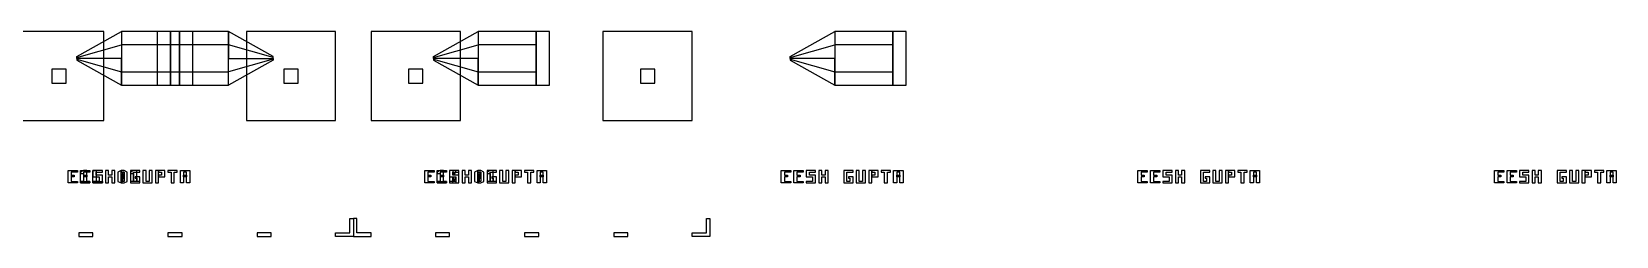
# Model space of a CAD drawing. Extents: x -19750 to 13082, y -13175 to 15275.
# Drawn here: x 4196 to 13082, y -13175 to -12025 of the extents above; entities that cross this region are included whole.
import ezdxf

# ---------------------------------------------------------------- set-up
doc = ezdxf.new("R2010")
doc.units = 0
doc.layers.add('GAP', color=1, linetype='continuous')
doc.layers.add('PIN', color=3, linetype='continuous')

# ---------------------------------------------------------------- blocks, each defined once
blk = doc.blocks.new('C1IGAP')
at = {"layer": 'GAP'}
for points in [[(6200, 100), (6200, 170), (6252.5, 170), (6252.5, 161.2), (6217.5, 161.2), (6217.5, 143.8), (6235, 143.8), (6235, 135), (6217.5, 135), (6217.5, 108.8), (6252.5, 108.8), (6252.5, 100), (6200, 100), (6200, 100)], [(6270, 100), (6270, 170), (6322.5, 170), (6322.5, 161.2), (6287.5, 161.2), (6287.5, 143.8), (6305, 143.8), (6305, 135), (6287.5, 135), (6287.5, 108.8), (6322.5, 108.8), (6322.5, 100), (6270, 100), (6270, 100)], [(6340, 100), (6392.5, 100), (6392.5, 143.8), (6357.5, 143.8), (6357.5, 161.2), (6392.5, 161.2), (6392.5, 170), (6340, 170), (6340, 135), (6375, 135), (6375, 108.8), (6340, 108.8), (6340, 100), (6340, 100)], [(6410, 100), (6427.5, 100), (6427.5, 135), (6445, 135), (6445, 100), (6462.5, 100), (6462.5, 170), (6445, 170), (6445, 143.8), (6427.5, 143.8), (6427.5, 170), (6410, 170), (6410, 100), (6410, 100)], [(6550, 100), (6602.5, 100), (6602.5, 135), (6576.2, 135), (6576.2, 126.2), (6585, 126.2), (6585, 108.8), (6567.5, 108.8), (6567.5, 161.2), (6602.5, 161.2), (6602.5, 170), (6550, 170), (6550, 100), (6550, 100)], [(6620, 100), (6672.5, 100), (6672.5, 170), (6655, 170), (6655, 108.8), (6637.5, 108.8), (6637.5, 170), (6620, 170), (6620, 100), (6620, 100)], [(6690, 100), (6707.5, 100), (6707.5, 170), (6690, 170), (6690, 100)], [(6707.5, 135), (6742.5, 135), (6742.5, 170), (6707.5, 170), (6707.5, 161.2), (6725, 161.2), (6725, 143.8), (6707.5, 143.8), (6707.5, 135)], [(6777.5, 100), (6795, 100), (6795, 161.2), (6812.5, 161.2), (6812.5, 170), (6760, 170), (6760, 161.2), (6777.5, 161.2), (6777.5, 100), (6777.5, 100)], [(6830, 100), (6830, 170), (6882.5, 170), (6882.5, 100), (6865, 100), (6865, 161.2), (6847.5, 161.2), (6847.5, 100), (6830, 100)], [(6847.5, 135), (6847.5, 143.8), (6865, 143.8), (6865, 135), (6847.5, 135)]]:
    blk.add_lwpolyline(points, dxfattribs=at)
blk = doc.blocks.new('C1JGAP')
at = {"layer": 'GAP'}
for points in [[(6200, 100), (6200, 170), (6252.5, 170), (6252.5, 161.2), (6217.5, 161.2), (6217.5, 143.8), (6235, 143.8), (6235, 135), (6217.5, 135), (6217.5, 108.8), (6252.5, 108.8), (6252.5, 100), (6200, 100), (6200, 100)], [(6270, 100), (6270, 170), (6322.5, 170), (6322.5, 161.2), (6287.5, 161.2), (6287.5, 143.8), (6305, 143.8), (6305, 135), (6287.5, 135), (6287.5, 108.8), (6322.5, 108.8), (6322.5, 100), (6270, 100), (6270, 100)], [(6340, 100), (6392.5, 100), (6392.5, 143.8), (6357.5, 143.8), (6357.5, 161.2), (6392.5, 161.2), (6392.5, 170), (6340, 170), (6340, 135), (6375, 135), (6375, 108.8), (6340, 108.8), (6340, 100), (6340, 100)], [(6410, 100), (6427.5, 100), (6427.5, 135), (6445, 135), (6445, 100), (6462.5, 100), (6462.5, 170), (6445, 170), (6445, 143.8), (6427.5, 143.8), (6427.5, 170), (6410, 170), (6410, 100), (6410, 100)], [(6550, 100), (6602.5, 100), (6602.5, 135), (6576.2, 135), (6576.2, 126.2), (6585, 126.2), (6585, 108.8), (6567.5, 108.8), (6567.5, 161.2), (6602.5, 161.2), (6602.5, 170), (6550, 170), (6550, 100), (6550, 100)], [(6620, 100), (6672.5, 100), (6672.5, 170), (6655, 170), (6655, 108.8), (6637.5, 108.8), (6637.5, 170), (6620, 170), (6620, 100), (6620, 100)], [(6690, 100), (6707.5, 100), (6707.5, 170), (6690, 170), (6690, 100)], [(6707.5, 135), (6742.5, 135), (6742.5, 170), (6707.5, 170), (6707.5, 161.2), (6725, 161.2), (6725, 143.8), (6707.5, 143.8), (6707.5, 135)], [(6777.5, 100), (6795, 100), (6795, 161.2), (6812.5, 161.2), (6812.5, 170), (6760, 170), (6760, 161.2), (6777.5, 161.2), (6777.5, 100), (6777.5, 100)], [(6830, 100), (6830, 170), (6882.5, 170), (6882.5, 100), (6865, 100), (6865, 161.2), (6847.5, 161.2), (6847.5, 100), (6830, 100)], [(6847.5, 135), (6847.5, 143.8), (6865, 143.8), (6865, 135), (6847.5, 135)]]:
    blk.add_lwpolyline(points, dxfattribs=at)
blk = doc.blocks.new('C1KGAP')
for points in [[(2500, 800), (2250, 800), (2250, 809.8), (2500, 950), (2500, 800)], [(2500, 800), (2250, 800), (2250, 809.8), (2500, 950), (2500, 800)], [(2825, 950), (2500, 950), (2500, 650), (2825, 650), (2825, 950)], [(2825, 950), (2500, 950), (2500, 650), (2825, 650), (2825, 950)], [(2900, 950), (2825, 950), (2825, 650), (2900, 650), (2900, 950)], [(2900, 950), (2825, 950), (2825, 650), (2900, 650), (2900, 950)], [(2500, 800), (2250, 800), (2250, 790.2), (2500, 650), (2500, 800)], [(2500, 800), (2250, 800), (2250, 790.2), (2500, 650), (2500, 800)]]:
    blk.add_lwpolyline(points)
at = {"layer": 'GAP'}
for points in [[(6200, 100), (6200, 170), (6252.5, 170), (6252.5, 161.2), (6217.5, 161.2), (6217.5, 143.8), (6235, 143.8), (6235, 135), (6217.5, 135), (6217.5, 108.8), (6252.5, 108.8), (6252.5, 100), (6200, 100), (6200, 100)], [(6270, 100), (6270, 170), (6322.5, 170), (6322.5, 161.2), (6287.5, 161.2), (6287.5, 143.8), (6305, 143.8), (6305, 135), (6287.5, 135), (6287.5, 108.8), (6322.5, 108.8), (6322.5, 100), (6270, 100), (6270, 100)], [(6340, 100), (6392.5, 100), (6392.5, 143.8), (6357.5, 143.8), (6357.5, 161.2), (6392.5, 161.2), (6392.5, 170), (6340, 170), (6340, 135), (6375, 135), (6375, 108.8), (6340, 108.8), (6340, 100), (6340, 100)], [(6410, 100), (6427.5, 100), (6427.5, 135), (6445, 135), (6445, 100), (6462.5, 100), (6462.5, 170), (6445, 170), (6445, 143.8), (6427.5, 143.8), (6427.5, 170), (6410, 170), (6410, 100), (6410, 100)], [(6550, 100), (6602.5, 100), (6602.5, 135), (6576.2, 135), (6576.2, 126.2), (6585, 126.2), (6585, 108.8), (6567.5, 108.8), (6567.5, 161.2), (6602.5, 161.2), (6602.5, 170), (6550, 170), (6550, 100), (6550, 100)], [(6620, 100), (6672.5, 100), (6672.5, 170), (6655, 170), (6655, 108.8), (6637.5, 108.8), (6637.5, 170), (6620, 170), (6620, 100), (6620, 100)], [(6690, 100), (6707.5, 100), (6707.5, 170), (6690, 170), (6690, 100)], [(6707.5, 135), (6742.5, 135), (6742.5, 170), (6707.5, 170), (6707.5, 161.2), (6725, 161.2), (6725, 143.8), (6707.5, 143.8), (6707.5, 135)], [(6777.5, 100), (6795, 100), (6795, 161.2), (6812.5, 161.2), (6812.5, 170), (6760, 170), (6760, 161.2), (6777.5, 161.2), (6777.5, 100), (6777.5, 100)], [(6830, 100), (6830, 170), (6882.5, 170), (6882.5, 100), (6865, 100), (6865, 161.2), (6847.5, 161.2), (6847.5, 100), (6830, 100)], [(6847.5, 135), (6847.5, 143.8), (6865, 143.8), (6865, 135), (6847.5, 135)]]:
    blk.add_lwpolyline(points, dxfattribs=at)
blk = doc.blocks.new('C1KPIN')
for points in [[(2500, 800), (2250, 800), (2250, 805), (2500, 875), (2500, 800)], [(2500, 800), (2250, 800), (2250, 805), (2500, 875), (2500, 800)], [(2500, 800), (2250, 800), (2250, 795), (2500, 725), (2500, 800)], [(2500, 800), (2250, 800), (2250, 795), (2500, 725), (2500, 800)], [(2825, 875), (2500, 875), (2500, 725), (2825, 725), (2825, 875)], [(2825, 875), (2500, 875), (2500, 725), (2825, 725), (2825, 875)]]:
    blk.add_lwpolyline(points)
blk = doc.blocks.new('C1L')
at = {"layer": 'GAP'}
for points in [[(1800, -200), (1700, -200), (1700, -180), (1780, -180), (1780, -100), (1800, -100), (1800, -200)], [(260, -200), (340, -200), (340, -180), (260, -180), (260, -200)], [(760, -200), (840, -200), (840, -180), (760, -180), (760, -200)], [(1260, -200), (1340, -200), (1340, -180), (1260, -180), (1260, -200)]]:
    blk.add_lwpolyline(points, dxfattribs=at)
blk = doc.blocks.new('C1LGAP')
for points in [[(-100, 950), (-100, 450), (400, 450), (400, 950), (-100, 950)], [(1200, 950), (1200, 450), (1700, 450), (1700, 950), (1200, 950)], [(2500, 800), (2250, 800), (2250, 809.8), (2500, 950), (2500, 800)], [(2500, 800), (2250, 800), (2250, 809.8), (2500, 950), (2500, 800)], [(2825, 950), (2500, 950), (2500, 650), (2825, 650), (2825, 950)], [(2825, 950), (2500, 950), (2500, 650), (2825, 650), (2825, 950)], [(2900, 950), (2825, 950), (2825, 650), (2900, 650), (2900, 950)], [(2900, 950), (2825, 950), (2825, 650), (2900, 650), (2900, 950)], [(2500, 800), (2250, 800), (2250, 790.2), (2500, 650), (2500, 800)], [(2500, 800), (2250, 800), (2250, 790.2), (2500, 650), (2500, 800)], [(110, 740), (110, 660), (190, 660), (190, 740), (110, 740)], [(1410, 740), (1410, 660), (1490, 660), (1490, 740), (1410, 740)]]:
    blk.add_lwpolyline(points)
at = {"layer": 'GAP'}
for points in [[(200, 100), (200, 170), (252.5, 170), (252.5, 161.2), (217.5, 161.2), (217.5, 108.8), (252.5, 108.8), (252.5, 100), (200, 100), (200, 100)], [(270, 100), (322.5, 100), (322.5, 108.8), (305, 108.8), (305, 170), (287.5, 170), (270, 161.2), (270, 152.5), (287.5, 152.5), (287.5, 108.8), (270, 108.8), (270, 100), (270, 100)], [(340, 100), (340, 170), (357.5, 170), (357.5, 108.8), (392.5, 108.8), (392.5, 100), (340, 100), (340, 100)], [(6200, 100), (6200, 170), (6252.5, 170), (6252.5, 161.2), (6217.5, 161.2), (6217.5, 143.8), (6235, 143.8), (6235, 135), (6217.5, 135), (6217.5, 108.8), (6252.5, 108.8), (6252.5, 100), (6200, 100), (6200, 100)], [(6270, 100), (6270, 170), (6322.5, 170), (6322.5, 161.2), (6287.5, 161.2), (6287.5, 143.8), (6305, 143.8), (6305, 135), (6287.5, 135), (6287.5, 108.8), (6322.5, 108.8), (6322.5, 100), (6270, 100), (6270, 100)], [(6340, 100), (6392.5, 100), (6392.5, 143.8), (6357.5, 143.8), (6357.5, 161.2), (6392.5, 161.2), (6392.5, 170), (6340, 170), (6340, 135), (6375, 135), (6375, 108.8), (6340, 108.8), (6340, 100), (6340, 100)], [(6410, 100), (6427.5, 100), (6427.5, 135), (6445, 135), (6445, 100), (6462.5, 100), (6462.5, 170), (6445, 170), (6445, 143.8), (6427.5, 143.8), (6427.5, 170), (6410, 170), (6410, 100), (6410, 100)], [(6550, 100), (6602.5, 100), (6602.5, 135), (6576.2, 135), (6576.2, 126.2), (6585, 126.2), (6585, 108.8), (6567.5, 108.8), (6567.5, 161.2), (6602.5, 161.2), (6602.5, 170), (6550, 170), (6550, 100), (6550, 100)], [(6620, 100), (6672.5, 100), (6672.5, 170), (6655, 170), (6655, 108.8), (6637.5, 108.8), (6637.5, 170), (6620, 170), (6620, 100), (6620, 100)], [(6690, 100), (6707.5, 100), (6707.5, 170), (6690, 170), (6690, 100)], [(6707.5, 135), (6742.5, 135), (6742.5, 170), (6707.5, 170), (6707.5, 161.2), (6725, 161.2), (6725, 143.8), (6707.5, 143.8), (6707.5, 135)], [(6777.5, 100), (6795, 100), (6795, 161.2), (6812.5, 161.2), (6812.5, 170), (6760, 170), (6760, 161.2), (6777.5, 161.2), (6777.5, 100), (6777.5, 100)], [(6830, 100), (6830, 170), (6882.5, 170), (6882.5, 100), (6865, 100), (6865, 161.2), (6847.5, 161.2), (6847.5, 100), (6830, 100)], [(6847.5, 135), (6847.5, 143.8), (6865, 143.8), (6865, 135), (6847.5, 135)]]:
    blk.add_lwpolyline(points, dxfattribs=at)
blk = doc.blocks.new('C1LPIN')
for points in [[(2500, 800), (2250, 800), (2250, 805), (2500, 875), (2500, 800)], [(2500, 800), (2250, 800), (2250, 805), (2500, 875), (2500, 800)], [(2500, 800), (2250, 800), (2250, 795), (2500, 725), (2500, 800)], [(2500, 800), (2250, 800), (2250, 795), (2500, 725), (2500, 800)], [(2825, 875), (2500, 875), (2500, 725), (2825, 725), (2825, 875)], [(2825, 875), (2500, 875), (2500, 725), (2825, 725), (2825, 875)]]:
    blk.add_lwpolyline(points)
blk = doc.blocks.new('C1M')
at = {"layer": 'GAP'}
for points in [[(-200, -200), (-100, -200), (-100, -180), (-180, -180), (-180, -100), (-200, -100), (-200, -200)], [(1800, -200), (1700, -200), (1700, -180), (1780, -180), (1780, -100), (1800, -100), (1800, -200)], [(260, -200), (340, -200), (340, -180), (260, -180), (260, -200)], [(760, -200), (840, -200), (840, -180), (760, -180), (760, -200)], [(1260, -200), (1340, -200), (1340, -180), (1260, -180), (1260, -200)]]:
    blk.add_lwpolyline(points, dxfattribs=at)
blk = doc.blocks.new('C1MGAP')
for points in [[(-1300, 650), (-1225, 650), (-1225, 950), (-1300, 950), (-1300, 650)], [(-1300, 650), (-1225, 650), (-1225, 950), (-1300, 950), (-1300, 650)], [(-1225, 650), (-900, 650), (-900, 950), (-1225, 950), (-1225, 650)], [(-1225, 650), (-900, 650), (-900, 950), (-1225, 950), (-1225, 650)], [(-900, 800), (-650, 800), (-650, 809.8), (-900, 950), (-900, 800)], [(-900, 800), (-650, 800), (-650, 809.8), (-900, 950), (-900, 800)], [(-100, 950), (-100, 450), (400, 450), (400, 950), (-100, 950)], [(1200, 950), (1200, 450), (1700, 450), (1700, 950), (1200, 950)], [(2500, 800), (2250, 800), (2250, 809.8), (2500, 950), (2500, 800)], [(2500, 800), (2250, 800), (2250, 809.8), (2500, 950), (2500, 800)], [(2825, 950), (2500, 950), (2500, 650), (2825, 650), (2825, 950)], [(2825, 950), (2500, 950), (2500, 650), (2825, 650), (2825, 950)], [(2900, 950), (2825, 950), (2825, 650), (2900, 650), (2900, 950)], [(2900, 950), (2825, 950), (2825, 650), (2900, 650), (2900, 950)], [(-900, 800), (-650, 800), (-650, 790.2), (-900, 650), (-900, 800)], [(-900, 800), (-650, 800), (-650, 790.2), (-900, 650), (-900, 800)], [(2500, 800), (2250, 800), (2250, 790.2), (2500, 650), (2500, 800)], [(2500, 800), (2250, 800), (2250, 790.2), (2500, 650), (2500, 800)], [(110, 740), (110, 660), (190, 660), (190, 740), (110, 740)], [(1410, 740), (1410, 660), (1490, 660), (1490, 740), (1410, 740)]]:
    blk.add_lwpolyline(points)
at = {"layer": 'GAP'}
for points in [[(200, 100), (200, 170), (252.5, 170), (252.5, 161.2), (217.5, 161.2), (217.5, 108.8), (252.5, 108.8), (252.5, 100), (200, 100), (200, 100)], [(270, 100), (322.5, 100), (322.5, 108.8), (305, 108.8), (305, 170), (287.5, 170), (270, 161.2), (270, 152.5), (287.5, 152.5), (287.5, 108.8), (270, 108.8), (270, 100), (270, 100)], [(340, 100), (357.5, 100), (357.5, 135), (366.2, 108.8), (375, 135), (375, 100), (392.5, 100), (392.5, 170), (375, 170), (366.2, 143.8), (357.5, 170), (340, 170), (340, 100), (340, 100)], [(6200, 100), (6200, 170), (6252.5, 170), (6252.5, 161.2), (6217.5, 161.2), (6217.5, 143.8), (6235, 143.8), (6235, 135), (6217.5, 135), (6217.5, 108.8), (6252.5, 108.8), (6252.5, 100), (6200, 100), (6200, 100)], [(6270, 100), (6270, 170), (6322.5, 170), (6322.5, 161.2), (6287.5, 161.2), (6287.5, 143.8), (6305, 143.8), (6305, 135), (6287.5, 135), (6287.5, 108.8), (6322.5, 108.8), (6322.5, 100), (6270, 100), (6270, 100)], [(6340, 100), (6392.5, 100), (6392.5, 143.8), (6357.5, 143.8), (6357.5, 161.2), (6392.5, 161.2), (6392.5, 170), (6340, 170), (6340, 135), (6375, 135), (6375, 108.8), (6340, 108.8), (6340, 100), (6340, 100)], [(6410, 100), (6427.5, 100), (6427.5, 135), (6445, 135), (6445, 100), (6462.5, 100), (6462.5, 170), (6445, 170), (6445, 143.8), (6427.5, 143.8), (6427.5, 170), (6410, 170), (6410, 100), (6410, 100)], [(6550, 100), (6602.5, 100), (6602.5, 135), (6576.2, 135), (6576.2, 126.2), (6585, 126.2), (6585, 108.8), (6567.5, 108.8), (6567.5, 161.2), (6602.5, 161.2), (6602.5, 170), (6550, 170), (6550, 100), (6550, 100)], [(6620, 100), (6672.5, 100), (6672.5, 170), (6655, 170), (6655, 108.8), (6637.5, 108.8), (6637.5, 170), (6620, 170), (6620, 100), (6620, 100)], [(6690, 100), (6707.5, 100), (6707.5, 170), (6690, 170), (6690, 100)], [(6707.5, 135), (6742.5, 135), (6742.5, 170), (6707.5, 170), (6707.5, 161.2), (6725, 161.2), (6725, 143.8), (6707.5, 143.8), (6707.5, 135)], [(6777.5, 100), (6795, 100), (6795, 161.2), (6812.5, 161.2), (6812.5, 170), (6760, 170), (6760, 161.2), (6777.5, 161.2), (6777.5, 100), (6777.5, 100)], [(6830, 100), (6830, 170), (6882.5, 170), (6882.5, 100), (6865, 100), (6865, 161.2), (6847.5, 161.2), (6847.5, 100), (6830, 100)], [(6847.5, 135), (6847.5, 143.8), (6865, 143.8), (6865, 135), (6847.5, 135)]]:
    blk.add_lwpolyline(points, dxfattribs=at)
blk = doc.blocks.new('C1MPIN')
for points in [[(-1225, 725), (-900, 725), (-900, 875), (-1225, 875), (-1225, 725)], [(-1225, 725), (-900, 725), (-900, 875), (-1225, 875), (-1225, 725)], [(-900, 800), (-650, 800), (-650, 805), (-900, 875), (-900, 800)], [(-900, 800), (-650, 800), (-650, 805), (-900, 875), (-900, 800)], [(-900, 800), (-650, 800), (-650, 795), (-900, 725), (-900, 800)], [(-900, 800), (-650, 800), (-650, 795), (-900, 725), (-900, 800)], [(2500, 800), (2250, 800), (2250, 805), (2500, 875), (2500, 800)], [(2500, 800), (2250, 800), (2250, 805), (2500, 875), (2500, 800)], [(2500, 800), (2250, 800), (2250, 795), (2500, 725), (2500, 800)], [(2500, 800), (2250, 800), (2250, 795), (2500, 725), (2500, 800)], [(2825, 875), (2500, 875), (2500, 725), (2825, 725), (2825, 875)], [(2825, 875), (2500, 875), (2500, 725), (2825, 725), (2825, 875)]]:
    blk.add_lwpolyline(points)

msp = doc.modelspace()

# ---------------------------------------------------------------- linework, layer by layer
at = {"layer": 'GAP'}
for points in [[(4400, -12875), (4400, -12805), (4452.5, -12805), (4452.5, -12813.75), (4417.5, -12813.75), (4417.5, -12866.25), (4452.5, -12866.25), (4452.5, -12875), (4400, -12875), (4400, -12875)], [(4470, -12875), (4522.5, -12875), (4522.5, -12866.25), (4505, -12866.25), (4505, -12805), (4487.5, -12805), (4470, -12813.75), (4470, -12822.5), (4487.5, -12822.5), (4487.5, -12866.25), (4470, -12866.25), (4470, -12875), (4470, -12875)], [(4540, -12875), (4540, -12805), (4557.5, -12805), (4557.5, -12866.25), (4592.5, -12866.25), (4592.5, -12875), (4540, -12875), (4540, -12875)], [(4680, -12866.25), (4697.5, -12875), (4697.5, -12805), (4680, -12813.75), (4680, -12866.25)], [(4697.5, -12875), (4715, -12875), (4732.5, -12866.25), (4732.5, -12813.75), (4715, -12805), (4697.5, -12805), (4697.5, -12813.75), (4715, -12813.75), (4715, -12866.25), (4697.5, -12866.25), (4697.5, -12875)], [(4697.5, -12866.25), (4706.25, -12866.25), (4715, -12818.12), (4715, -12813.75), (4706.25, -12813.75), (4697.5, -12861.88), (4697.5, -12866.25)], [(4750, -12875), (4802.5, -12875), (4802.5, -12866.25), (4785, -12866.25), (4785, -12805), (4767.5, -12805), (4750, -12813.75), (4750, -12822.5), (4767.5, -12822.5), (4767.5, -12866.25), (4750, -12866.25), (4750, -12875), (4750, -12875)], [(6400, -12875), (6400, -12805), (6452.5, -12805), (6452.5, -12813.75), (6417.5, -12813.75), (6417.5, -12866.25), (6452.5, -12866.25), (6452.5, -12875), (6400, -12875), (6400, -12875)], [(6470, -12875), (6522.5, -12875), (6522.5, -12866.25), (6505, -12866.25), (6505, -12805), (6487.5, -12805), (6470, -12813.75), (6470, -12822.5), (6487.5, -12822.5), (6487.5, -12866.25), (6470, -12866.25), (6470, -12875), (6470, -12875)], [(6540, -12875), (6557.5, -12875), (6557.5, -12840), (6566.25, -12866.25), (6575, -12840), (6575, -12875), (6592.5, -12875), (6592.5, -12805), (6575, -12805), (6566.25, -12831.25), (6557.5, -12805), (6540, -12805), (6540, -12875), (6540, -12875)], [(6680, -12866.25), (6697.5, -12875), (6697.5, -12805), (6680, -12813.75), (6680, -12866.25)], [(6697.5, -12875), (6715, -12875), (6732.5, -12866.25), (6732.5, -12813.75), (6715, -12805), (6697.5, -12805), (6697.5, -12813.75), (6715, -12813.75), (6715, -12866.25), (6697.5, -12866.25), (6697.5, -12875)], [(6697.5, -12866.25), (6706.25, -12866.25), (6715, -12818.12), (6715, -12813.75), (6706.25, -12813.75), (6697.5, -12861.88), (6697.5, -12866.25)], [(6750, -12875), (6802.5, -12875), (6802.5, -12866.25), (6785, -12866.25), (6785, -12805), (6767.5, -12805), (6750, -12813.75), (6750, -12822.5), (6767.5, -12822.5), (6767.5, -12866.25), (6750, -12866.25), (6750, -12875), (6750, -12875)]]:
    msp.add_lwpolyline(points, dxfattribs=at)

# ---------------------------------------------------------------- block references
for name, p in [('C1L', (4200, -12975)), ('C1M', (6200, -12975))]:
    msp.add_blockref(name, p)
for name, p in [('C1IGAP', (-1800, -12975)), ('C1JGAP', (200, -12975)), ('C1KGAP', (2200, -12975)), ('C1LGAP', (4200, -12975)), ('C1MGAP', (6200, -12975))]:
    msp.add_blockref(name, p, dxfattribs=at)
at = {"layer": 'PIN'}
for name, p in [('C1KPIN', (2200, -12975)), ('C1LPIN', (4200, -12975)), ('C1MPIN', (6200, -12975))]:
    msp.add_blockref(name, p, dxfattribs=at)

doc.saveas('drawing.dxf')
